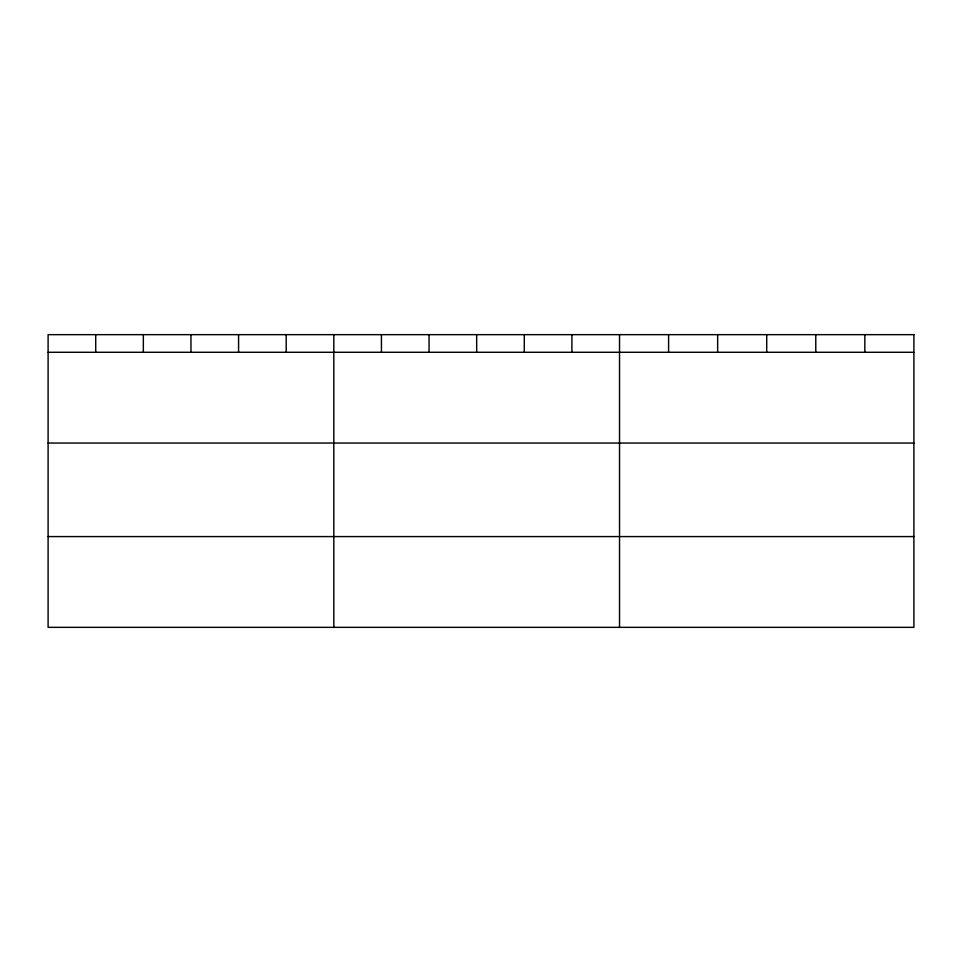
<?xml version="1.0" encoding="UTF-8"?>
<svg xmlns="http://www.w3.org/2000/svg" width="962" height="962" viewBox="0 0 962 962"><rect width="100%" height="100%" fill="white"/><g stroke="black" fill="none" stroke-linecap="round" stroke-linejoin="round"><path stroke-width="1.44" d="M48.1 352.284L913.9 352.284M48.1 443.049L913.9 443.049M48.1 536.58L913.9 536.58M864.838 334.656L864.838 352.284M815.776 334.656L815.776 352.284M766.714 334.656L766.714 352.284M717.652 334.656L717.652 352.284M668.59 334.656L668.59 352.284M619.528 334.656L619.528 627.344M571.909 334.656L571.909 352.284M524.29 334.656L524.29 352.284M476.671 334.656L476.671 352.284M429.052 334.656L429.052 352.284M381.433 334.656L381.433 352.284M333.814 334.656L333.814 627.344M286.195 334.656L286.195 352.284M238.576 334.656L238.576 352.284M190.957 334.656L190.957 352.284M143.338 334.656L143.338 352.284M95.719 334.656L95.719 352.284M913.9 334.656L48.1 334.656L48.1 627.344L913.9 627.344L913.9 334.656"/></g></svg>
